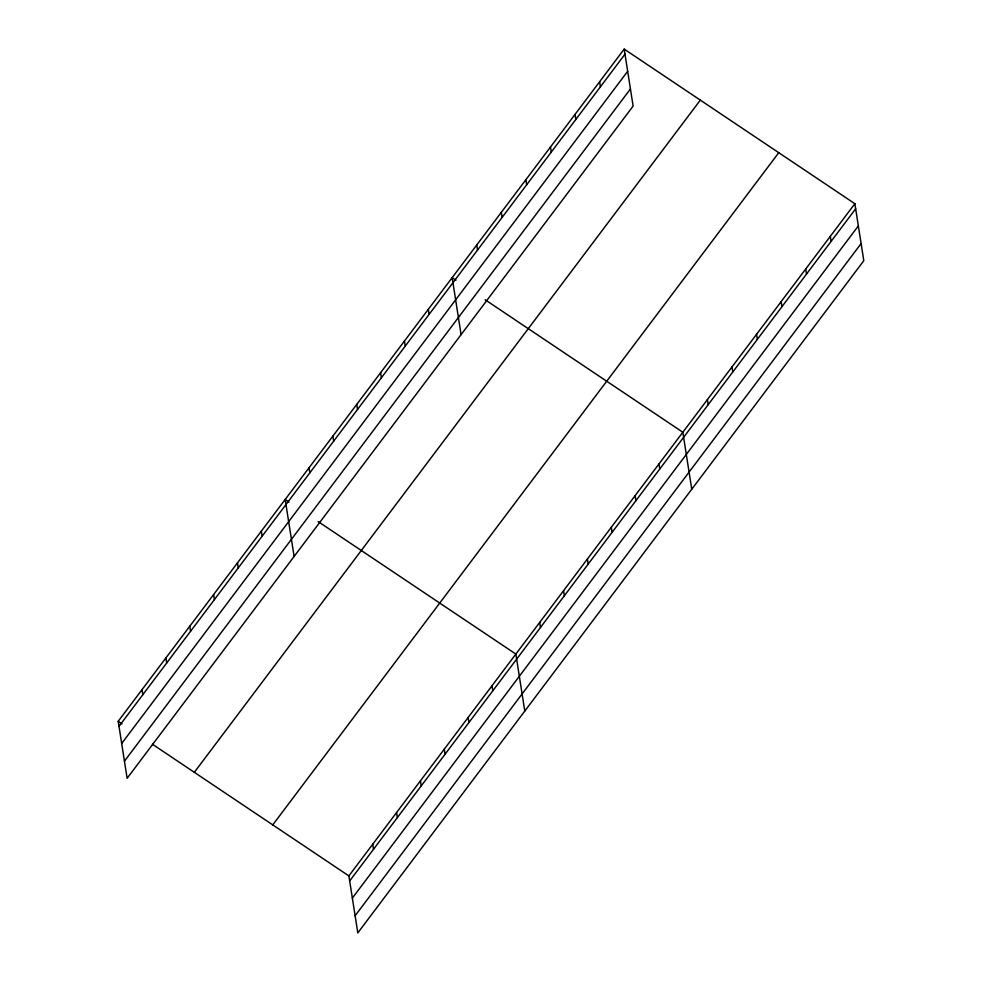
<?xml version="1.0" encoding="UTF-8"?>
<svg xmlns="http://www.w3.org/2000/svg" width="982" height="982" viewBox="0 0 982 982"><rect width="100%" height="100%" fill="white"/><g stroke="black" fill="none" stroke-linecap="round" stroke-linejoin="round"><path stroke-width="1.47" d="M624.196 49.1L633.12 106.093L127.132 778.296L118.208 721.304L624.196 49.1L854.868 203.704L863.792 260.696L357.804 932.9L348.88 875.907L854.868 203.704M118.994 726.361L624.994 54.157M121.682 743.497L627.67 71.293M124.444 761.16L630.444 88.957M194.326 772.318L700.326 100.115M272.75 824.892L778.751 152.689M349.666 880.964L855.666 208.761M352.354 898.1L858.354 225.897M355.116 915.764L861.116 243.561M455.967 280.201L452.162 277.648L461.086 334.641M485.145 299.755L682.834 432.252L691.758 489.245M288.99 502.023L285.185 499.47L294.109 556.463M318.168 521.589L515.857 654.086L524.781 711.078M118.208 721.304L122.014 723.857M152.456 744.258L348.88 875.907M830.293 236.355L831.091 241.412M805.719 269.007L806.504 274.064M781.144 301.658L781.93 306.715M756.57 334.31L757.355 339.355M731.983 366.961L732.781 372.006M707.408 399.6L708.206 404.658M599.621 81.751L600.419 86.809M658.983 463.946L659.769 469.003M635.121 495.64L635.919 500.685M575.047 114.403L575.833 119.448M611.27 527.322L612.068 532.379M550.472 147.054L551.258 152.1M587.42 559.016L588.206 564.073M525.898 179.694L526.683 184.751M563.558 590.698L564.355 595.755M501.311 212.345L502.109 217.403M539.707 622.392L540.505 627.449M476.736 244.997L477.534 250.054M491.994 685.767L492.792 690.825M428.312 309.342L429.097 314.387M468.144 717.461L468.942 722.519M404.449 341.024L405.247 346.081M444.294 749.156L445.079 754.201M380.599 372.718L381.384 377.775M420.443 780.837L421.229 785.895M356.748 404.412L357.534 409.457M396.581 812.531L397.379 817.589M332.886 436.094L333.684 441.151M372.73 844.213L373.516 849.27M309.035 467.788L309.833 472.845M261.322 531.164L262.12 536.221M237.472 562.858L238.27 567.903M213.622 594.54L214.407 599.597M189.759 626.234L190.557 631.291M165.909 657.928L166.707 662.973M142.059 689.609L142.844 694.667"/></g></svg>
